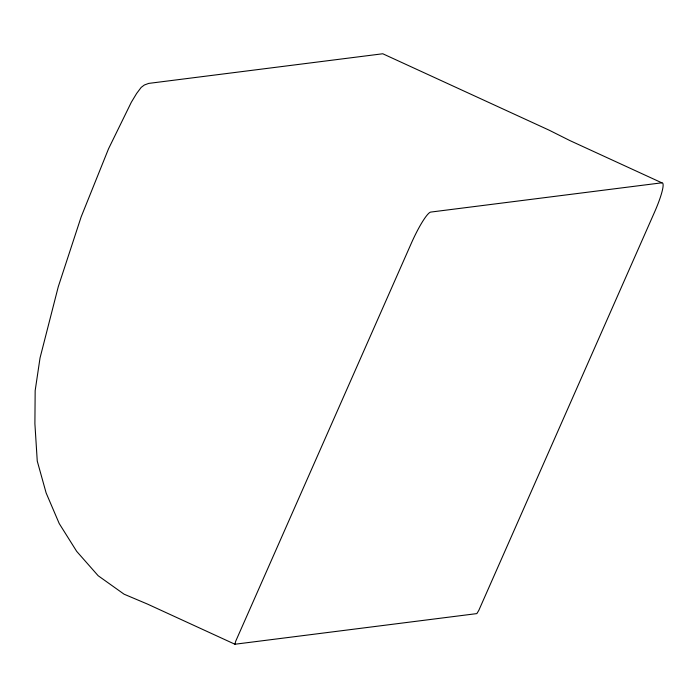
<?xml version="1.0" encoding="UTF-8"?>
<svg xmlns="http://www.w3.org/2000/svg" width="698" height="698" viewBox="0 0 698 698"><rect width="100%" height="100%" fill="white"/><g stroke="black" fill="none" stroke-linecap="round" stroke-linejoin="round"><path stroke-width="1.05" d="M234.921 644.237L235.706 641.226L411.392 243.113A33.242 5.156 -65.3 0 1 430.753 212.079L661.817 182.815A33.242 5.156 -65.3 0 1 654.462 212.332L478.776 610.445L476.847 613.603L234.921 644.237L147.47 604.075L124.078 594.19L98.148 575.719L76.675 551.35L59.225 523.561L46.138 492.963L37.256 461.09L34.9 423.747L35.162 390.662L40.03 357.969L58.274 286.73L81.142 216.912L108.53 148.805L131.329 102.24L136.668 93.401L141.214 87.372L144.346 85.008L148.7 83.402L382.774 53.763L549.108 130.16L569.996 140.63L661.817 182.815"/></g></svg>
